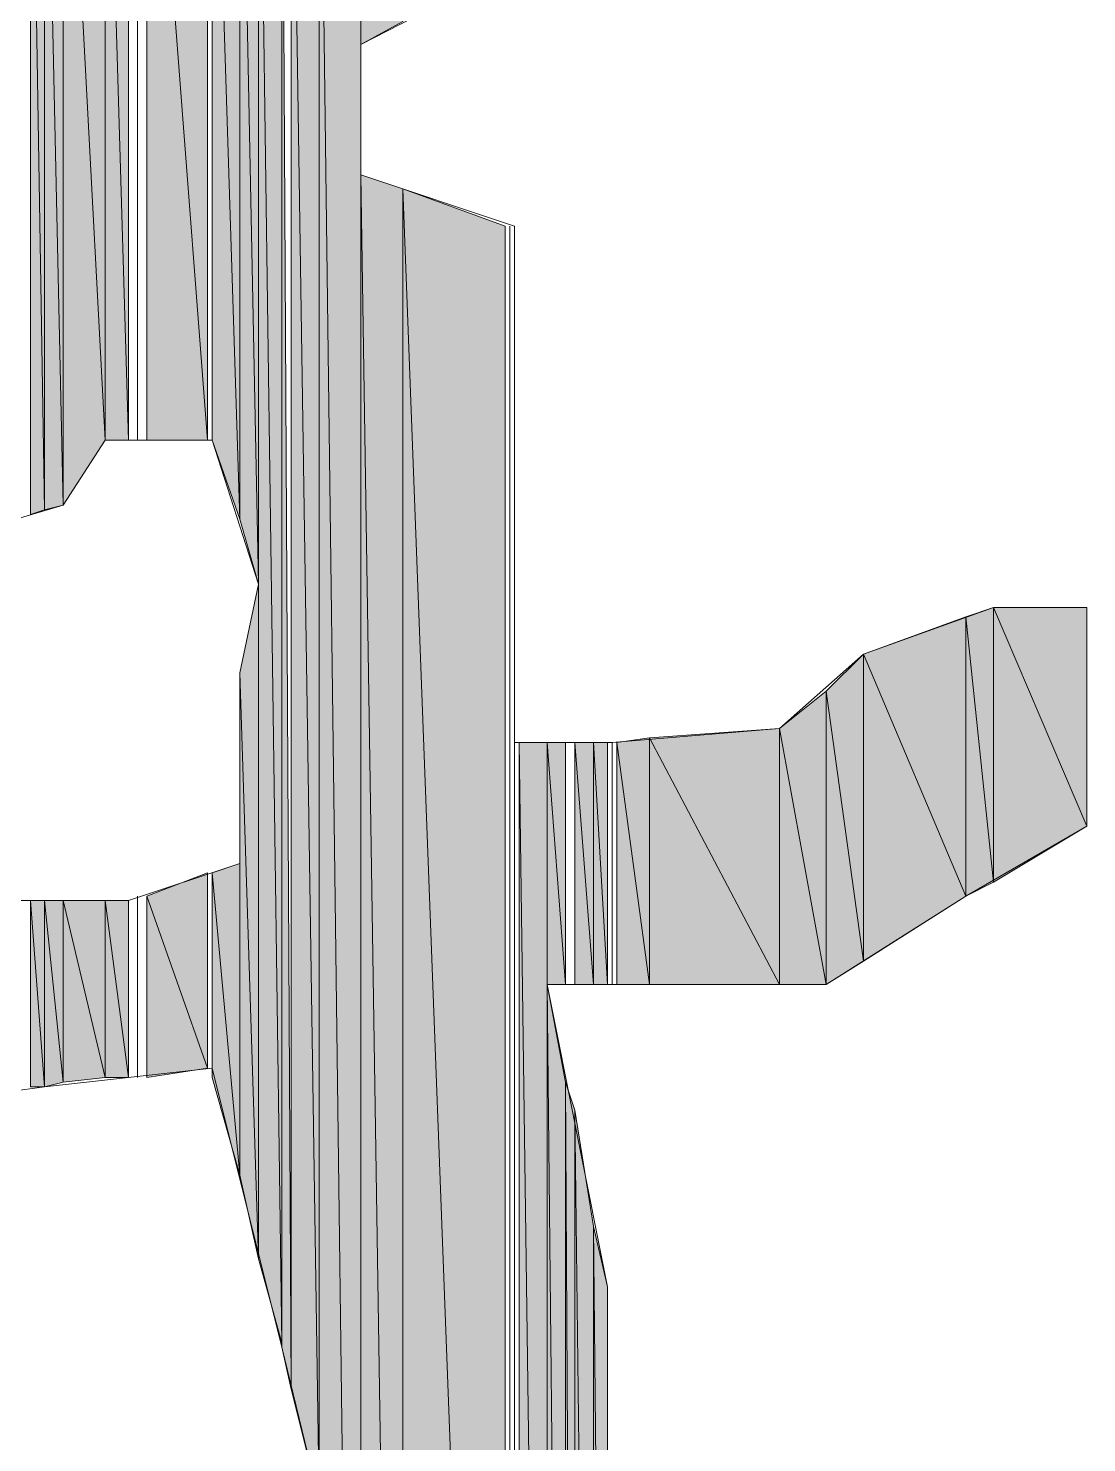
# Model space of a CAD drawing. Header units: millimetres. Extents: x -30643 to 86172, y -19411 to 63186.
# Drawn here: x 82826 to 82986.1, y 2579 to 2792.9 of the extents above; entities that cross this region are included whole.
import ezdxf

# ---------------------------------------------------------------- set-up
doc = ezdxf.new("R2010")
doc.units = ezdxf.units.MM

msp = doc.modelspace()

# ---------------------------------------------------------------- hatches: boundary and pattern name
h = msp.add_hatch(color=0)
h.dxf.hatch_style = 2
h.paths.add_polyline_path([(82826.37, 2719.33), (82828.48, 2720.04), (82826.37, 2850.22)])
h = msp.add_hatch(color=0)
h.dxf.hatch_style = 2
h.paths.add_polyline_path([(82828.48, 2720.04), (82828.48, 2850.22), (82826.37, 2850.22)])
h = msp.add_hatch(color=0)
h.dxf.hatch_style = 2
h.paths.add_polyline_path([(82828.48, 2720.04), (82831.29, 2720.74), (82828.48, 2850.22)])
h = msp.add_hatch(color=0)
h.dxf.hatch_style = 2
h.paths.add_polyline_path([(82831.29, 2720.74), (82831.29, 2850.22), (82828.48, 2850.22)])
h = msp.add_hatch(color=0)
h.dxf.hatch_style = 2
h.paths.add_polyline_path([(82831.29, 2720.74), (82837.63, 2730.59), (82831.29, 2850.22)])
h = msp.add_hatch(color=0)
h.dxf.hatch_style = 2
h.paths.add_polyline_path([(82837.63, 2730.59), (82837.63, 2850.22), (82831.29, 2850.22)])
h = msp.add_hatch(color=0)
h.dxf.hatch_style = 2
h.paths.add_polyline_path([(82837.63, 2730.59), (82841.15, 2730.59), (82837.63, 2850.22)])
h = msp.add_hatch(color=0)
h.dxf.hatch_style = 2
h.paths.add_polyline_path([(82841.15, 2730.59), (82841.15, 2850.22), (82837.63, 2850.22)])
h = msp.add_hatch(color=0)
h.dxf.hatch_style = 2
h.paths.add_polyline_path([(82843.96, 2730.59), (82853.11, 2730.59), (82843.96, 2850.22)])
h = msp.add_hatch(color=0)
h.dxf.hatch_style = 2
h.paths.add_polyline_path([(82853.11, 2730.59), (82853.11, 2850.22), (82843.96, 2850.22)])
h = msp.add_hatch(color=0)
h.dxf.hatch_style = 2
h.paths.add_polyline_path([(82853.81, 2730.59), (82858.03, 2718.63), (82853.81, 2850.22)])
h = msp.add_hatch(color=0)
h.dxf.hatch_style = 2
h.paths.add_polyline_path([(82858.03, 2718.63), (82858.03, 2850.22), (82853.81, 2850.22)])
h = msp.add_hatch(color=0)
h.dxf.hatch_style = 2
h.paths.add_polyline_path([(82858.03, 2718.63), (82860.85, 2708.78), (82858.03, 2850.22)])
h = msp.add_hatch(color=0)
h.dxf.hatch_style = 2
h.paths.add_polyline_path([(82860.85, 2708.78), (82860.85, 2850.22), (82858.03, 2850.22)])
h = msp.add_hatch(color=0)
h.dxf.hatch_style = 2
h.paths.add_polyline_path([(82860.85, 2606.75), (82864.37, 2594.08), (82860.85, 2850.22)])
h = msp.add_hatch(color=0)
h.dxf.hatch_style = 2
h.paths.add_polyline_path([(82864.37, 2594.08), (82864.37, 2850.22), (82860.85, 2850.22)])
h = msp.add_hatch(color=0)
h.dxf.hatch_style = 2
h.paths.add_polyline_path([(82864.37, 2593.38), (82865.78, 2587.04), (82864.37, 2850.22)])
h = msp.add_hatch(color=0)
h.dxf.hatch_style = 2
h.paths.add_polyline_path([(82865.78, 2587.04), (82870, 2570.15), (82865.78, 2850.22)])
h = msp.add_hatch(color=0)
h.dxf.hatch_style = 2
h.paths.add_polyline_path([(82870, 2570.15), (82870, 2850.22), (82865.78, 2850.22)])
h = msp.add_hatch(color=0)
h.dxf.hatch_style = 2
h.paths.add_polyline_path([(82870, 2357.64), (82876.33, 2357.64), (82870, 2850.22)])
h = msp.add_hatch(color=0)
h.dxf.hatch_style = 2
h.paths.add_polyline_path([(82876.33, 2357.64), (82876.33, 2850.22), (82870, 2850.22)])
h = msp.add_hatch(color=0)
h.dxf.hatch_style = 2
h.paths.add_polyline_path([(82876.33, 2790.41), (82882.66, 2793.92), (82876.33, 2850.22)])
h = msp.add_hatch(color=0)
h.dxf.hatch_style = 2
h.paths.add_polyline_path([(82876.33, 2357.64), (82882.66, 2357.64), (82876.33, 2770.7)])
h = msp.add_hatch(color=0)
h.dxf.hatch_style = 2
h.paths.add_polyline_path([(82882.66, 2357.64), (82882.66, 2768.59), (82876.33, 2770.7)])
h = msp.add_hatch(color=0)
h.dxf.hatch_style = 2
h.paths.add_polyline_path([(82882.66, 2357.64), (82898.14, 2357.64), (82882.66, 2768.59)])
h = msp.add_hatch(color=0)
h.dxf.hatch_style = 2
h.paths.add_polyline_path([(82898.14, 2357.64), (82898.14, 2762.96), (82882.66, 2768.59)])
h = msp.add_hatch(color=0)
h.dxf.hatch_style = 2
h.paths.add_polyline_path([(82860.85, 2606.75), (82860.85, 2708.78), (82858.03, 2695.41)])
h = msp.add_hatch(color=0)
h.dxf.hatch_style = 2
h.paths.add_polyline_path([(82972.03, 2663.74), (82972.03, 2705.26), (82967.81, 2703.85)])
h = msp.add_hatch(color=0)
h.dxf.hatch_style = 2
h.paths.add_polyline_path([(82972.03, 2663.74), (82986.1, 2672.19), (82972.03, 2705.26)])
h = msp.add_hatch(color=0)
h.dxf.hatch_style = 2
h.paths.add_polyline_path([(82986.1, 2672.19), (82986.1, 2705.26), (82972.03, 2705.26)])
h = msp.add_hatch(color=0)
h.dxf.hatch_style = 2
h.paths.add_polyline_path([(82967.81, 2661.63), (82967.81, 2703.85), (82952.33, 2698.22)])
h = msp.add_hatch(color=0)
h.dxf.hatch_style = 2
h.paths.add_polyline_path([(82967.81, 2661.63), (82972.03, 2663.74), (82967.81, 2703.85)])
h = msp.add_hatch(color=0)
h.dxf.hatch_style = 2
h.paths.add_polyline_path([(82952.33, 2651.78), (82952.33, 2698.22), (82946.7, 2692.59)])
h = msp.add_hatch(color=0)
h.dxf.hatch_style = 2
h.paths.add_polyline_path([(82952.33, 2651.78), (82967.81, 2661.63), (82952.33, 2698.22)])
h = msp.add_hatch(color=0)
h.dxf.hatch_style = 2
h.paths.add_polyline_path([(82858.03, 2619.41), (82860.85, 2606.75), (82858.03, 2695.41)])
h = msp.add_hatch(color=0)
h.dxf.hatch_style = 2
h.paths.add_polyline_path([(82946.7, 2648.26), (82946.7, 2692.59), (82939.66, 2686.97)])
h = msp.add_hatch(color=0)
h.dxf.hatch_style = 2
h.paths.add_polyline_path([(82946.7, 2648.26), (82952.33, 2651.78), (82946.7, 2692.59)])
h = msp.add_hatch(color=0)
h.dxf.hatch_style = 2
h.paths.add_polyline_path([(82939.66, 2648.26), (82939.66, 2686.97), (82919.96, 2685.56)])
h = msp.add_hatch(color=0)
h.dxf.hatch_style = 2
h.paths.add_polyline_path([(82939.66, 2648.26), (82946.7, 2648.26), (82939.66, 2686.97)])
h = msp.add_hatch(color=0)
h.dxf.hatch_style = 2
h.paths.add_polyline_path([(82900.26, 2360.46), (82904.48, 2371.72), (82900.26, 2684.85)])
h = msp.add_hatch(color=0)
h.dxf.hatch_style = 2
h.paths.add_polyline_path([(82904.48, 2371.72), (82904.48, 2684.85), (82900.26, 2684.85)])
h = msp.add_hatch(color=0)
h.dxf.hatch_style = 2
h.paths.add_polyline_path([(82904.48, 2648.26), (82907.29, 2648.26), (82904.48, 2684.85)])
h = msp.add_hatch(color=0)
h.dxf.hatch_style = 2
h.paths.add_polyline_path([(82907.29, 2648.26), (82907.29, 2684.85), (82904.48, 2684.85)])
h = msp.add_hatch(color=0)
h.dxf.hatch_style = 2
h.paths.add_polyline_path([(82908.7, 2648.26), (82911.51, 2648.26), (82908.7, 2684.85)])
h = msp.add_hatch(color=0)
h.dxf.hatch_style = 2
h.paths.add_polyline_path([(82911.51, 2648.26), (82911.51, 2684.85), (82908.7, 2684.85)])
h = msp.add_hatch(color=0)
h.dxf.hatch_style = 2
h.paths.add_polyline_path([(82911.51, 2648.26), (82913.63, 2648.26), (82911.51, 2684.85)])
h = msp.add_hatch(color=0)
h.dxf.hatch_style = 2
h.paths.add_polyline_path([(82913.63, 2648.26), (82913.63, 2684.85), (82911.51, 2684.85)])
h = msp.add_hatch(color=0)
h.dxf.hatch_style = 2
h.paths.add_polyline_path([(82919.96, 2648.26), (82919.96, 2685.56), (82915.03, 2684.85)])
h = msp.add_hatch(color=0)
h.dxf.hatch_style = 2
h.paths.add_polyline_path([(82915.03, 2648.26), (82919.96, 2648.26), (82915.03, 2684.85)])
h = msp.add_hatch(color=0)
h.dxf.hatch_style = 2
h.paths.add_polyline_path([(82919.96, 2648.26), (82939.66, 2648.26), (82919.96, 2685.56)])
h = msp.add_hatch(color=0)
h.dxf.hatch_style = 2
h.paths.add_polyline_path([(82858.03, 2619.41), (82858.03, 2666.56), (82853.81, 2665.15)])
h = msp.add_hatch(color=0)
h.dxf.hatch_style = 2
h.paths.add_polyline_path([(82853.11, 2635.6), (82853.11, 2665.15), (82843.96, 2661.63)])
h = msp.add_hatch(color=0)
h.dxf.hatch_style = 2
h.paths.add_polyline_path([(82853.81, 2634.19), (82858.03, 2619.41), (82853.81, 2665.15)])
h = msp.add_hatch(color=0)
h.dxf.hatch_style = 2
h.paths.add_polyline_path([(82843.96, 2634.19), (82853.11, 2635.6), (82843.96, 2661.63)])
h = msp.add_hatch(color=0)
h.dxf.hatch_style = 2
h.paths.add_polyline_path([(82826.37, 2632.78), (82828.48, 2632.78), (82826.37, 2660.93)])
h = msp.add_hatch(color=0)
h.dxf.hatch_style = 2
h.paths.add_polyline_path([(82828.48, 2632.78), (82828.48, 2660.93), (82826.37, 2660.93)])
h = msp.add_hatch(color=0)
h.dxf.hatch_style = 2
h.paths.add_polyline_path([(82828.48, 2632.78), (82831.29, 2633.49), (82828.48, 2660.93)])
h = msp.add_hatch(color=0)
h.dxf.hatch_style = 2
h.paths.add_polyline_path([(82831.29, 2633.49), (82831.29, 2660.93), (82828.48, 2660.93)])
h = msp.add_hatch(color=0)
h.dxf.hatch_style = 2
h.paths.add_polyline_path([(82831.29, 2633.49), (82837.63, 2634.19), (82831.29, 2660.93)])
h = msp.add_hatch(color=0)
h.dxf.hatch_style = 2
h.paths.add_polyline_path([(82837.63, 2634.19), (82837.63, 2660.93), (82831.29, 2660.93)])
h = msp.add_hatch(color=0)
h.dxf.hatch_style = 2
h.paths.add_polyline_path([(82837.63, 2634.19), (82841.15, 2634.19), (82837.63, 2660.93)])
h = msp.add_hatch(color=0)
h.dxf.hatch_style = 2
h.paths.add_polyline_path([(82841.15, 2634.19), (82841.15, 2660.93), (82837.63, 2660.93)])
h = msp.add_hatch(color=0)
h.dxf.hatch_style = 2
h.paths.add_polyline_path([(82904.48, 2371.72), (82907.29, 2378.75), (82904.48, 2648.26)])
h = msp.add_hatch(color=0)
h.dxf.hatch_style = 2
h.paths.add_polyline_path([(82907.29, 2378.75), (82907.29, 2633.49), (82904.48, 2648.26)])
h = msp.add_hatch(color=0)
h.dxf.hatch_style = 2
h.paths.add_polyline_path([(82907.29, 2378.75), (82908.7, 2380.86), (82907.29, 2633.49)])
h = msp.add_hatch(color=0)
h.dxf.hatch_style = 2
h.paths.add_polyline_path([(82908.7, 2380.86), (82908.7, 2629.26), (82907.29, 2633.49)])
h = msp.add_hatch(color=0)
h.dxf.hatch_style = 2
h.paths.add_polyline_path([(82908.7, 2380.86), (82911.51, 2392.12), (82908.7, 2629.26)])
h = msp.add_hatch(color=0)
h.dxf.hatch_style = 2
h.paths.add_polyline_path([(82911.51, 2392.12), (82911.51, 2611.67), (82908.7, 2629.26)])
h = msp.add_hatch(color=0)
h.dxf.hatch_style = 2
h.paths.add_polyline_path([(82911.51, 2392.12), (82913.63, 2397.75), (82911.51, 2611.67)])
h = msp.add_hatch(color=0)
h.dxf.hatch_style = 2
h.paths.add_polyline_path([(82913.63, 2397.75), (82913.63, 2602.52), (82911.51, 2611.67)])

# ---------------------------------------------------------------- linework, layer by layer
at = {"color": 0, "lineweight": 0}
for points in [[(82826.37, 2719.33), (82826.37, 2850.22)], [(82826.37, 2719.33), (82828.48, 2720.04), (82826.37, 2850.22)], [(82828.48, 2720.04), (82828.48, 2850.22), (82826.37, 2850.22)], [(82828.48, 2720.04), (82831.29, 2720.74), (82828.48, 2850.22)], [(82831.29, 2720.74), (82831.29, 2850.22), (82828.48, 2850.22)], [(82831.29, 2720.74), (82837.63, 2730.59), (82831.29, 2850.22)], [(82837.63, 2730.59), (82837.63, 2850.22), (82831.29, 2850.22)], [(82837.63, 2730.59), (82841.15, 2730.59), (82837.63, 2850.22)], [(82841.15, 2730.59), (82841.15, 2850.22), (82837.63, 2850.22)], [(82841.15, 2730.59), (82841.15, 2850.22)], [(82842.55, 2730.59), (82842.55, 2850.22)], [(82842.55, 2730.59), (82842.55, 2850.22)], [(82843.96, 2730.59), (82843.96, 2850.22)], [(82843.96, 2730.59), (82853.11, 2730.59), (82843.96, 2850.22)], [(82853.11, 2730.59), (82853.11, 2850.22), (82843.96, 2850.22)], [(82853.11, 2730.59), (82853.11, 2850.22)], [(82853.81, 2730.59), (82853.81, 2850.22)], [(82853.81, 2730.59), (82853.81, 2850.22)], [(82853.81, 2730.59), (82853.81, 2850.22)], [(82853.81, 2730.59), (82858.03, 2718.63), (82853.81, 2850.22)], [(82858.03, 2718.63), (82858.03, 2850.22), (82853.81, 2850.22)], [(82858.03, 2718.63), (82860.85, 2708.78), (82858.03, 2850.22)], [(82860.85, 2708.78), (82860.85, 2850.22), (82858.03, 2850.22)], [(82860.85, 2606.75), (82864.37, 2594.08), (82860.85, 2850.22)], [(82864.37, 2594.08), (82864.37, 2850.22), (82860.85, 2850.22)], [(82864.37, 2594.08), (82864.37, 2850.22)], [(82864.37, 2593.38), (82864.37, 2850.22)], [(82864.37, 2593.38), (82864.37, 2850.22)], [(82864.37, 2593.38), (82864.37, 2850.22)], [(82864.37, 2593.38), (82865.78, 2587.04), (82864.37, 2850.22)], [(82865.78, 2587.04), (82865.78, 2850.22)], [(82865.78, 2587.04), (82870, 2570.15), (82865.78, 2850.22)], [(82870, 2570.15), (82870, 2850.22), (82865.78, 2850.22)], [(82870, 2357.64), (82876.33, 2357.64), (82870, 2850.22)], [(82876.33, 2357.64), (82876.33, 2850.22), (82870, 2850.22)], [(82876.33, 2790.41), (82882.66, 2793.92), (82876.33, 2850.22)], [(82876.33, 2357.64), (82882.66, 2357.64), (82876.33, 2770.7)], [(82882.66, 2357.64), (82882.66, 2768.59), (82876.33, 2770.7)], [(82882.66, 2357.64), (82898.14, 2357.64), (82882.66, 2768.59)], [(82898.14, 2357.64), (82898.14, 2762.96), (82882.66, 2768.59)], [(82898.14, 2357.64), (82898.14, 2762.96)], [(82898.85, 2357.64), (82898.85, 2762.96)], [(82898.85, 2357.64), (82898.85, 2762.96)], [(82899.55, 2359.05), (82899.55, 2762.96)], [(82772.89, 2680.63), (82805.26, 2683.45), (82805.96, 2701.74), (82819.33, 2717.22), (82831.29, 2720.74), (82837.63, 2730.59), (82853.81, 2730.59), (82860.85, 2708.78), (82858.03, 2695.41), (82858.03, 2679.93), (82858.03, 2666.56), (82841.15, 2660.93), (82819.33, 2660.93), (82808.07, 2660.93), (82794.7, 2660.93), (82774.3, 2660.93), (82769.37, 2670.78)], [(82860.85, 2606.75), (82860.85, 2708.78), (82858.03, 2695.41)], [(82972.03, 2663.74), (82972.03, 2705.26), (82967.81, 2703.85)], [(82972.03, 2663.74), (82986.1, 2672.19), (82972.03, 2705.26)], [(82986.1, 2672.19), (82986.1, 2705.26), (82972.03, 2705.26)], [(82967.81, 2661.63), (82967.81, 2703.85), (82952.33, 2698.22)], [(82967.81, 2661.63), (82972.03, 2663.74), (82967.81, 2703.85)], [(82952.33, 2651.78), (82952.33, 2698.22), (82946.7, 2692.59)], [(82952.33, 2651.78), (82967.81, 2661.63), (82952.33, 2698.22)], [(82858.03, 2619.41), (82860.85, 2606.75), (82858.03, 2695.41)], [(82946.7, 2648.26), (82946.7, 2692.59), (82939.66, 2686.97)], [(82946.7, 2648.26), (82952.33, 2651.78), (82946.7, 2692.59)], [(82939.66, 2648.26), (82939.66, 2686.97), (82919.96, 2685.56)], [(82939.66, 2648.26), (82946.7, 2648.26), (82939.66, 2686.97)], [(82899.55, 2359.05), (82899.55, 2684.85)], [(82900.26, 2360.46), (82900.26, 2684.85)], [(82900.26, 2360.46), (82904.48, 2371.72), (82900.26, 2684.85)], [(82904.48, 2371.72), (82904.48, 2684.85), (82900.26, 2684.85)], [(82904.48, 2371.72), (82904.48, 2684.85)], [(82904.48, 2371.72), (82904.48, 2684.85)], [(82904.48, 2648.26), (82907.29, 2648.26), (82904.48, 2684.85)], [(82907.29, 2648.26), (82907.29, 2684.85), (82904.48, 2684.85)], [(82907.29, 2648.26), (82907.29, 2684.85)], [(82908.7, 2648.26), (82908.7, 2684.85)], [(82908.7, 2648.26), (82911.51, 2648.26), (82908.7, 2684.85)], [(82911.51, 2648.26), (82911.51, 2684.85), (82908.7, 2684.85)], [(82911.51, 2648.26), (82913.63, 2648.26), (82911.51, 2684.85)], [(82913.63, 2648.26), (82913.63, 2684.85), (82911.51, 2684.85)], [(82913.63, 2648.26), (82913.63, 2684.85)], [(82913.63, 2648.26), (82913.63, 2684.85)], [(82913.63, 2648.26), (82913.63, 2684.85)], [(82914.33, 2648.26), (82914.33, 2684.85)], [(82914.33, 2648.26), (82914.33, 2684.85)], [(82919.96, 2648.26), (82919.96, 2685.56), (82915.03, 2684.85)], [(82915.03, 2648.26), (82915.03, 2684.85)], [(82915.03, 2648.26), (82919.96, 2648.26), (82915.03, 2684.85)], [(82919.96, 2648.26), (82939.66, 2648.26), (82919.96, 2685.56)], [(82858.03, 2619.41), (82858.03, 2666.56), (82853.81, 2665.15)], [(82853.11, 2635.6), (82853.11, 2665.15), (82843.96, 2661.63)], [(82853.11, 2635.6), (82853.11, 2665.15)], [(82853.81, 2635.6), (82853.81, 2665.15)], [(82853.81, 2635.6), (82853.81, 2665.15)], [(82853.81, 2634.19), (82853.81, 2665.15)], [(82853.81, 2634.19), (82858.03, 2619.41), (82853.81, 2665.15)], [(82842.55, 2634.19), (82842.55, 2661.63)], [(82842.55, 2634.19), (82842.55, 2661.63)], [(82843.96, 2634.19), (82843.96, 2661.63)], [(82843.96, 2634.19), (82853.11, 2635.6), (82843.96, 2661.63)], [(82826.37, 2632.78), (82826.37, 2660.93)], [(82826.37, 2632.78), (82828.48, 2632.78), (82826.37, 2660.93)], [(82828.48, 2632.78), (82828.48, 2660.93), (82826.37, 2660.93)], [(82828.48, 2632.78), (82831.29, 2633.49), (82828.48, 2660.93)], [(82831.29, 2633.49), (82831.29, 2660.93), (82828.48, 2660.93)], [(82831.29, 2633.49), (82837.63, 2634.19), (82831.29, 2660.93)], [(82837.63, 2634.19), (82837.63, 2660.93), (82831.29, 2660.93)], [(82837.63, 2634.19), (82841.15, 2634.19), (82837.63, 2660.93)], [(82841.15, 2634.19), (82841.15, 2660.93), (82837.63, 2660.93)], [(82841.15, 2634.19), (82841.15, 2660.93)], [(82904.48, 2371.72), (82907.29, 2378.75), (82904.48, 2648.26)], [(82907.29, 2378.75), (82907.29, 2633.49), (82904.48, 2648.26)], [(82907.29, 2378.75), (82908.7, 2380.86), (82907.29, 2633.49)], [(82908.7, 2380.86), (82908.7, 2629.26), (82907.29, 2633.49)], [(82908.7, 2380.86), (82911.51, 2392.12), (82908.7, 2629.26)], [(82911.51, 2392.12), (82911.51, 2611.67), (82908.7, 2629.26)], [(82911.51, 2392.12), (82913.63, 2397.75), (82911.51, 2611.67)], [(82913.63, 2397.75), (82913.63, 2602.52), (82911.51, 2611.67)]]:
    msp.add_lwpolyline(points, close=True, dxfattribs=at)
for points in [[(82898.14, 2801.66), (82876.33, 2790.41), (82876.33, 2770.7), (82899.55, 2762.96), (82899.55, 2734.82), (82899.55, 2704.56), (82899.55, 2684.85), (82914.33, 2684.85), (82939.66, 2686.97), (82952.33, 2698.22), (82972.03, 2705.26), (82986.1, 2705.26), (82986.1, 2689.78), (82986.1, 2672.19), (82967.81, 2661.63), (82946.7, 2648.26), (82919.96, 2648.26), (82904.48, 2648.26), (82913.63, 2602.52), (82913.63, 2577.89)], [(82870, 2570.15), (82864.37, 2593.38), (82853.81, 2635.6), (82828.48, 2632.78), (82802.44, 2629.26), (82796.81, 2620.82), (82784.85, 2601.12), (82757.41, 2591.97), (82719.41, 2591.26), (82697.6, 2591.26), (82697.6, 2580.01), (82666.63, 2580.01), (82666.63, 2572.27)]]:
    msp.add_lwpolyline(points, dxfattribs=at)

doc.saveas('drawing.dxf')
